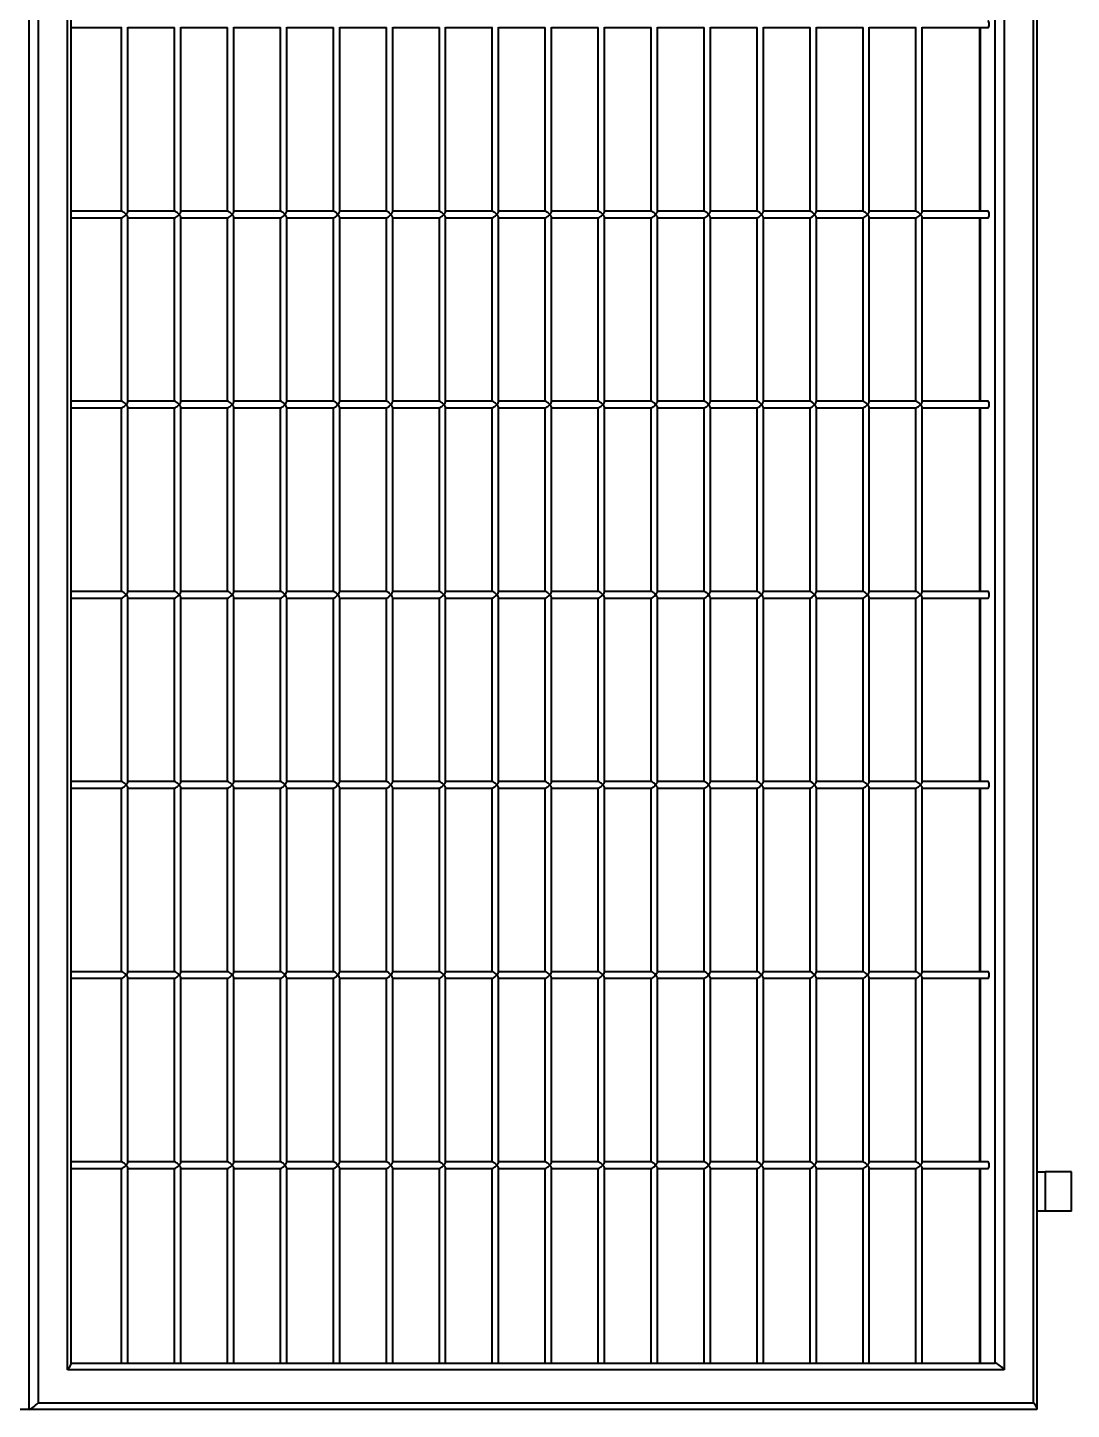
# Model space of a CAD drawing. Header units: millimetres. Extents: x 0 to 297, y 0 to 210.
# Drawn here: x 84 to 91.91, y 156.76 to 167.23 of the extents above; entities that cross this region are included whole.
import ezdxf

# ---------------------------------------------------------------- set-up
doc = ezdxf.new("R2010")
doc.units = ezdxf.units.MM
doc.layers.add('轮廓实线层', color=7, linetype='Continuous', lineweight=40)

msp = doc.modelspace()

# ---------------------------------------------------------------- linework, layer by layer
at = {"layer": '轮廓实线层', "color": 7, "linetype": 'Continuous', "lineweight": 40}
for p, q in [((84.0137, 156.7603), (84.0137, 174.7603)), ((84.0809, 174.7103), (84.0809, 156.8103)), ((91.6206, 156.8103), (91.6206, 174.7103)), ((91.6479, 156.7657), (91.6479, 174.7548)), ((84.3037, 157.0603), (84.3037, 174.4603)), ((91.3978, 174.4603), (91.3978, 157.0603)), ((84.331, 157.1048), (84.331, 174.4157)), ((91.3305, 157.1103), (91.3305, 174.4103)), ((84.331, 167.2253), (84.7145, 167.2253)), ((84.7118, 167.2253), (84.7118, 165.8353)), ((84.7618, 165.8325), (84.7618, 167.228)), ((84.7618, 167.2253), (85.1155, 167.2253)), ((85.1128, 167.2253), (85.1128, 165.8353)), ((85.1628, 165.8325), (85.1628, 167.228)), ((85.1628, 167.2253), (85.5166, 167.2253)), ((85.5139, 167.2253), (85.5139, 165.8353)), ((85.5639, 165.8325), (85.5639, 167.228)), ((85.5639, 167.2253), (85.9176, 167.2253)), ((85.9149, 167.2253), (85.9149, 165.8353)), ((85.9649, 165.8325), (85.9649, 167.228)), ((85.9649, 167.2253), (86.3187, 167.2253)), ((86.316, 167.2253), (86.316, 165.8353)), ((86.366, 165.8325), (86.366, 167.228)), ((86.366, 167.2253), (86.7197, 167.2253)), ((86.717, 167.2253), (86.717, 165.8353)), ((86.767, 165.8325), (86.767, 167.228)), ((86.767, 167.2253), (87.1208, 167.2253)), ((87.1181, 167.2253), (87.1181, 165.8353)), ((87.1681, 165.8325), (87.1681, 167.228)), ((87.1681, 167.2253), (87.5218, 167.2253)), ((87.5191, 167.2253), (87.5191, 165.8353)), ((87.5691, 165.8325), (87.5691, 167.228)), ((87.5691, 167.2253), (87.9229, 167.2253)), ((87.9201, 167.2253), (87.9201, 165.8353)), ((87.9701, 165.8325), (87.9701, 167.228)), ((87.9701, 167.2253), (88.3239, 167.2253)), ((88.3212, 167.2253), (88.3212, 165.8353)), ((88.3712, 165.8325), (88.3712, 167.228)), ((88.3712, 167.2253), (88.725, 167.2253)), ((88.7222, 167.2253), (88.7222, 165.8353)), ((88.7722, 165.8325), (88.7722, 167.228)), ((88.7722, 167.2253), (89.126, 167.2253)), ((89.1233, 167.2253), (89.1233, 165.8353)), ((89.1733, 165.8325), (89.1733, 167.228)), ((89.1733, 167.2253), (89.5271, 167.2253)), ((89.5243, 167.2253), (89.5243, 165.8353)), ((89.5743, 165.8325), (89.5743, 167.228)), ((89.5743, 167.2253), (89.9281, 167.2253)), ((89.9254, 167.2253), (89.9254, 165.8353)), ((89.9754, 165.8325), (89.9754, 167.228)), ((89.9754, 167.2253), (90.3291, 167.2253)), ((90.3264, 167.2253), (90.3264, 165.8353)), ((90.3764, 165.8325), (90.3764, 167.228)), ((90.3764, 167.2253), (90.7302, 167.2253)), ((90.7275, 167.2253), (90.7275, 165.8353)), ((90.7775, 165.8325), (90.7775, 167.228)), ((90.7775, 167.2253), (91.2738, 167.2253)), ((91.2117, 167.2253), (91.2117, 165.8353)), ((84.7145, 165.8353), (84.331, 165.8353)), ((84.331, 165.7853), (84.7145, 165.7853)), ((84.7118, 165.7853), (84.7118, 164.3953)), ((85.1155, 165.8353), (84.7618, 165.8353)), ((84.7618, 164.3925), (84.7618, 165.788)), ((84.7618, 165.7853), (85.1155, 165.7853)), ((85.1128, 165.7853), (85.1128, 164.3953)), ((85.5166, 165.8353), (85.1628, 165.8353)), ((85.1628, 164.3925), (85.1628, 165.788)), ((85.1628, 165.7853), (85.5166, 165.7853)), ((85.5139, 165.7853), (85.5139, 164.3953)), ((85.9176, 165.8353), (85.5639, 165.8353)), ((85.5639, 164.3925), (85.5639, 165.788)), ((85.5639, 165.7853), (85.9176, 165.7853)), ((85.9149, 165.7853), (85.9149, 164.3953)), ((86.3187, 165.8353), (85.9649, 165.8353)), ((85.9649, 164.3925), (85.9649, 165.788)), ((85.9649, 165.7853), (86.3187, 165.7853)), ((86.316, 165.7853), (86.316, 164.3953)), ((86.7197, 165.8353), (86.366, 165.8353)), ((86.366, 164.3925), (86.366, 165.788)), ((86.366, 165.7853), (86.7197, 165.7853)), ((86.717, 165.7853), (86.717, 164.3953)), ((87.1208, 165.8353), (86.767, 165.8353)), ((86.767, 164.3925), (86.767, 165.788)), ((86.767, 165.7853), (87.1208, 165.7853)), ((87.1181, 165.7853), (87.1181, 164.3953)), ((87.5218, 165.8353), (87.1681, 165.8353)), ((87.1681, 164.3925), (87.1681, 165.788)), ((87.1681, 165.7853), (87.5218, 165.7853)), ((87.5191, 165.7853), (87.5191, 164.3953)), ((87.9229, 165.8353), (87.5691, 165.8353)), ((87.5691, 164.3925), (87.5691, 165.788)), ((87.5691, 165.7853), (87.9229, 165.7853)), ((87.9201, 165.7853), (87.9201, 164.3953)), ((88.3239, 165.8353), (87.9701, 165.8353)), ((87.9701, 164.3925), (87.9701, 165.788)), ((87.9701, 165.7853), (88.3239, 165.7853)), ((88.3212, 165.7853), (88.3212, 164.3953)), ((88.725, 165.8353), (88.3712, 165.8353)), ((88.3712, 164.3925), (88.3712, 165.788)), ((88.3712, 165.7853), (88.725, 165.7853)), ((88.7222, 165.7853), (88.7222, 164.3953)), ((89.126, 165.8353), (88.7722, 165.8353)), ((88.7722, 164.3925), (88.7722, 165.788)), ((88.7722, 165.7853), (89.126, 165.7853)), ((89.1233, 165.7853), (89.1233, 164.3953)), ((89.5271, 165.8353), (89.1733, 165.8353)), ((89.1733, 164.3925), (89.1733, 165.788)), ((89.1733, 165.7853), (89.5271, 165.7853)), ((89.5243, 165.7853), (89.5243, 164.3953)), ((89.9281, 165.8353), (89.5743, 165.8353)), ((89.5743, 164.3925), (89.5743, 165.788)), ((89.5743, 165.7853), (89.9281, 165.7853)), ((89.9254, 165.7853), (89.9254, 164.3953)), ((90.3291, 165.8353), (89.9754, 165.8353)), ((89.9754, 164.3925), (89.9754, 165.788)), ((89.9754, 165.7853), (90.3291, 165.7853)), ((90.3264, 165.7853), (90.3264, 164.3953)), ((90.7302, 165.8353), (90.3764, 165.8353)), ((90.3764, 164.3925), (90.3764, 165.788)), ((90.3764, 165.7853), (90.7302, 165.7853)), ((90.7275, 165.7853), (90.7275, 164.3953)), ((91.2738, 165.8353), (90.7775, 165.8353)), ((90.7775, 164.3925), (90.7775, 165.788)), ((90.7775, 165.7853), (91.2738, 165.7853)), ((91.2117, 165.7853), (91.2117, 164.3953)), ((84.7145, 164.3953), (84.331, 164.3953)), ((84.331, 164.3453), (84.7145, 164.3453)), ((84.7118, 164.3453), (84.7118, 162.9553)), ((85.1155, 164.3953), (84.7618, 164.3953)), ((84.7618, 162.9525), (84.7618, 164.348)), ((84.7618, 164.3453), (85.1155, 164.3453)), ((85.1128, 164.3453), (85.1128, 162.9553)), ((85.5166, 164.3953), (85.1628, 164.3953)), ((85.1628, 162.9525), (85.1628, 164.348)), ((85.1628, 164.3453), (85.5166, 164.3453)), ((85.5139, 164.3453), (85.5139, 162.9553)), ((85.9176, 164.3953), (85.5639, 164.3953)), ((85.5639, 162.9525), (85.5639, 164.348)), ((85.5639, 164.3453), (85.9176, 164.3453)), ((85.9149, 164.3453), (85.9149, 162.9553)), ((86.3187, 164.3953), (85.9649, 164.3953)), ((85.9649, 162.9525), (85.9649, 164.348)), ((85.9649, 164.3453), (86.3187, 164.3453)), ((86.316, 164.3453), (86.316, 162.9553)), ((86.7197, 164.3953), (86.366, 164.3953)), ((86.366, 162.9525), (86.366, 164.348)), ((86.366, 164.3453), (86.7197, 164.3453)), ((86.717, 164.3453), (86.717, 162.9553)), ((87.1208, 164.3953), (86.767, 164.3953)), ((86.767, 162.9525), (86.767, 164.348)), ((86.767, 164.3453), (87.1208, 164.3453)), ((87.1181, 164.3453), (87.1181, 162.9553)), ((87.5218, 164.3953), (87.1681, 164.3953)), ((87.1681, 162.9525), (87.1681, 164.348)), ((87.1681, 164.3453), (87.5218, 164.3453)), ((87.5191, 164.3453), (87.5191, 162.9553)), ((87.9229, 164.3953), (87.5691, 164.3953)), ((87.5691, 162.9525), (87.5691, 164.348)), ((87.5691, 164.3453), (87.9229, 164.3453)), ((87.9201, 164.3453), (87.9201, 162.9553)), ((88.3239, 164.3953), (87.9701, 164.3953)), ((87.9701, 162.9525), (87.9701, 164.348)), ((87.9701, 164.3453), (88.3239, 164.3453)), ((88.3212, 164.3453), (88.3212, 162.9553)), ((88.725, 164.3953), (88.3712, 164.3953)), ((88.3712, 162.9525), (88.3712, 164.348)), ((88.3712, 164.3453), (88.725, 164.3453)), ((88.7222, 164.3453), (88.7222, 162.9553)), ((89.126, 164.3953), (88.7722, 164.3953)), ((88.7722, 162.9525), (88.7722, 164.348)), ((88.7722, 164.3453), (89.126, 164.3453)), ((89.1233, 164.3453), (89.1233, 162.9553)), ((89.5271, 164.3953), (89.1733, 164.3953)), ((89.1733, 162.9525), (89.1733, 164.348)), ((89.1733, 164.3453), (89.5271, 164.3453)), ((89.5243, 164.3453), (89.5243, 162.9553)), ((89.9281, 164.3953), (89.5743, 164.3953)), ((89.5743, 162.9525), (89.5743, 164.348)), ((89.5743, 164.3453), (89.9281, 164.3453)), ((89.9254, 164.3453), (89.9254, 162.9553)), ((90.3291, 164.3953), (89.9754, 164.3953)), ((89.9754, 162.9525), (89.9754, 164.348)), ((89.9754, 164.3453), (90.3291, 164.3453)), ((90.3264, 164.3453), (90.3264, 162.9553)), ((90.7302, 164.3953), (90.3764, 164.3953)), ((90.3764, 162.9525), (90.3764, 164.348)), ((90.3764, 164.3453), (90.7302, 164.3453)), ((90.7275, 164.3453), (90.7275, 162.9553)), ((91.2738, 164.3953), (90.7775, 164.3953)), ((90.7775, 162.9525), (90.7775, 164.348)), ((90.7775, 164.3453), (91.2738, 164.3453)), ((91.2117, 164.3453), (91.2117, 162.9553)), ((84.7145, 162.9553), (84.331, 162.9553)), ((85.1155, 162.9553), (84.7618, 162.9553)), ((85.5166, 162.9553), (85.1628, 162.9553)), ((85.9176, 162.9553), (85.5639, 162.9553)), ((86.3187, 162.9553), (85.9649, 162.9553)), ((86.7197, 162.9553), (86.366, 162.9553)), ((87.1208, 162.9553), (86.767, 162.9553)), ((87.5218, 162.9553), (87.1681, 162.9553)), ((87.9229, 162.9553), (87.5691, 162.9553)), ((88.3239, 162.9553), (87.9701, 162.9553)), ((88.725, 162.9553), (88.3712, 162.9553)), ((89.126, 162.9553), (88.7722, 162.9553)), ((89.5271, 162.9553), (89.1733, 162.9553)), ((89.9281, 162.9553), (89.5743, 162.9553)), ((90.3291, 162.9553), (89.9754, 162.9553)), ((90.7302, 162.9553), (90.3764, 162.9553)), ((91.2738, 162.9553), (90.7775, 162.9553)), ((84.331, 162.9053), (84.7145, 162.9053)), ((84.7118, 162.9053), (84.7118, 161.5153)), ((84.7618, 161.5125), (84.7618, 162.908)), ((84.7618, 162.9053), (85.1155, 162.9053)), ((85.1128, 162.9053), (85.1128, 161.5153)), ((85.1628, 161.5125), (85.1628, 162.908)), ((85.1628, 162.9053), (85.5166, 162.9053)), ((85.5139, 162.9053), (85.5139, 161.5153)), ((85.5639, 161.5125), (85.5639, 162.908)), ((85.5639, 162.9053), (85.9176, 162.9053)), ((85.9149, 162.9053), (85.9149, 161.5153)), ((85.9649, 161.5125), (85.9649, 162.908)), ((85.9649, 162.9053), (86.3187, 162.9053)), ((86.316, 162.9053), (86.316, 161.5153)), ((86.366, 161.5125), (86.366, 162.908)), ((86.366, 162.9053), (86.7197, 162.9053)), ((86.717, 162.9053), (86.717, 161.5153)), ((86.767, 161.5125), (86.767, 162.908)), ((86.767, 162.9053), (87.1208, 162.9053)), ((87.1181, 162.9053), (87.1181, 161.5153)), ((87.1681, 161.5125), (87.1681, 162.908)), ((87.1681, 162.9053), (87.5218, 162.9053)), ((87.5191, 162.9053), (87.5191, 161.5153)), ((87.5691, 161.5125), (87.5691, 162.908)), ((87.5691, 162.9053), (87.9229, 162.9053)), ((87.9201, 162.9053), (87.9201, 161.5153)), ((87.9701, 161.5125), (87.9701, 162.908)), ((87.9701, 162.9053), (88.3239, 162.9053)), ((88.3212, 162.9053), (88.3212, 161.5153)), ((88.3712, 161.5125), (88.3712, 162.908)), ((88.3712, 162.9053), (88.725, 162.9053)), ((88.7222, 162.9053), (88.7222, 161.5153)), ((88.7722, 161.5125), (88.7722, 162.908)), ((88.7722, 162.9053), (89.126, 162.9053)), ((89.1233, 162.9053), (89.1233, 161.5153)), ((89.1733, 161.5125), (89.1733, 162.908)), ((89.1733, 162.9053), (89.5271, 162.9053)), ((89.5243, 162.9053), (89.5243, 161.5153)), ((89.5743, 161.5125), (89.5743, 162.908)), ((89.5743, 162.9053), (89.9281, 162.9053)), ((89.9254, 162.9053), (89.9254, 161.5153)), ((89.9754, 161.5125), (89.9754, 162.908)), ((89.9754, 162.9053), (90.3291, 162.9053)), ((90.3264, 162.9053), (90.3264, 161.5153)), ((90.3764, 161.5125), (90.3764, 162.908)), ((90.3764, 162.9053), (90.7302, 162.9053)), ((90.7275, 162.9053), (90.7275, 161.5153)), ((90.7775, 161.5125), (90.7775, 162.908)), ((90.7775, 162.9053), (91.2738, 162.9053)), ((91.2117, 162.9053), (91.2117, 161.5153)), ((84.7145, 161.5153), (84.331, 161.5153)), ((85.1155, 161.5153), (84.7618, 161.5153)), ((85.5166, 161.5153), (85.1628, 161.5153)), ((85.9176, 161.5153), (85.5639, 161.5153)), ((86.3187, 161.5153), (85.9649, 161.5153)), ((86.7197, 161.5153), (86.366, 161.5153)), ((87.1208, 161.5153), (86.767, 161.5153)), ((87.5218, 161.5153), (87.1681, 161.5153)), ((87.9229, 161.5153), (87.5691, 161.5153)), ((88.3239, 161.5153), (87.9701, 161.5153)), ((88.725, 161.5153), (88.3712, 161.5153)), ((89.126, 161.5153), (88.7722, 161.5153)), ((89.5271, 161.5153), (89.1733, 161.5153)), ((89.9281, 161.5153), (89.5743, 161.5153)), ((90.3291, 161.5153), (89.9754, 161.5153)), ((90.7302, 161.5153), (90.3764, 161.5153)), ((91.2738, 161.5153), (90.7775, 161.5153)), ((84.331, 161.4653), (84.7145, 161.4653)), ((84.7118, 161.4653), (84.7118, 160.0753)), ((84.7618, 160.0725), (84.7618, 161.468)), ((84.7618, 161.4653), (85.1155, 161.4653)), ((85.1128, 161.4653), (85.1128, 160.0753)), ((85.1628, 160.0725), (85.1628, 161.468)), ((85.1628, 161.4653), (85.5166, 161.4653)), ((85.5139, 161.4653), (85.5139, 160.0753)), ((85.5639, 160.0725), (85.5639, 161.468)), ((85.5639, 161.4653), (85.9176, 161.4653)), ((85.9149, 161.4653), (85.9149, 160.0753)), ((85.9649, 160.0725), (85.9649, 161.468)), ((85.9649, 161.4653), (86.3187, 161.4653)), ((86.316, 161.4653), (86.316, 160.0753)), ((86.366, 160.0725), (86.366, 161.468)), ((86.366, 161.4653), (86.7197, 161.4653)), ((86.717, 161.4653), (86.717, 160.0753)), ((86.767, 160.0725), (86.767, 161.468)), ((86.767, 161.4653), (87.1208, 161.4653)), ((87.1181, 161.4653), (87.1181, 160.0753)), ((87.1681, 160.0725), (87.1681, 161.468)), ((87.1681, 161.4653), (87.5218, 161.4653)), ((87.5191, 161.4653), (87.5191, 160.0753)), ((87.5691, 160.0725), (87.5691, 161.468)), ((87.5691, 161.4653), (87.9229, 161.4653)), ((87.9201, 161.4653), (87.9201, 160.0753)), ((87.9701, 160.0725), (87.9701, 161.468)), ((87.9701, 161.4653), (88.3239, 161.4653)), ((88.3212, 161.4653), (88.3212, 160.0753)), ((88.3712, 160.0725), (88.3712, 161.468)), ((88.3712, 161.4653), (88.725, 161.4653)), ((88.7222, 161.4653), (88.7222, 160.0753)), ((88.7722, 160.0725), (88.7722, 161.468)), ((88.7722, 161.4653), (89.126, 161.4653)), ((89.1233, 161.4653), (89.1233, 160.0753)), ((89.1733, 160.0725), (89.1733, 161.468)), ((89.1733, 161.4653), (89.5271, 161.4653)), ((89.5243, 161.4653), (89.5243, 160.0753)), ((89.5743, 160.0725), (89.5743, 161.468)), ((89.5743, 161.4653), (89.9281, 161.4653)), ((89.9254, 161.4653), (89.9254, 160.0753)), ((89.9754, 160.0725), (89.9754, 161.468)), ((89.9754, 161.4653), (90.3291, 161.4653)), ((90.3264, 161.4653), (90.3264, 160.0753)), ((90.3764, 160.0725), (90.3764, 161.468)), ((90.3764, 161.4653), (90.7302, 161.4653)), ((90.7275, 161.4653), (90.7275, 160.0753)), ((90.7775, 160.0725), (90.7775, 161.468)), ((90.7775, 161.4653), (91.2738, 161.4653)), ((91.2117, 161.4653), (91.2117, 160.0753)), ((84.7145, 160.0753), (84.331, 160.0753)), ((84.331, 160.0253), (84.7145, 160.0253)), ((84.7118, 160.0253), (84.7118, 158.6353)), ((85.1155, 160.0753), (84.7618, 160.0753)), ((84.7618, 158.6325), (84.7618, 160.028)), ((84.7618, 160.0253), (85.1155, 160.0253)), ((85.1128, 160.0253), (85.1128, 158.6353)), ((85.5166, 160.0753), (85.1628, 160.0753)), ((85.1628, 158.6325), (85.1628, 160.028)), ((85.1628, 160.0253), (85.5166, 160.0253)), ((85.5139, 160.0253), (85.5139, 158.6353)), ((85.9176, 160.0753), (85.5639, 160.0753)), ((85.5639, 158.6325), (85.5639, 160.028)), ((85.5639, 160.0253), (85.9176, 160.0253)), ((85.9149, 160.0253), (85.9149, 158.6353)), ((86.3187, 160.0753), (85.9649, 160.0753)), ((85.9649, 158.6325), (85.9649, 160.028)), ((85.9649, 160.0253), (86.3187, 160.0253)), ((86.316, 160.0253), (86.316, 158.6353)), ((86.7197, 160.0753), (86.366, 160.0753)), ((86.366, 158.6325), (86.366, 160.028)), ((86.366, 160.0253), (86.7197, 160.0253)), ((86.717, 160.0253), (86.717, 158.6353)), ((87.1208, 160.0753), (86.767, 160.0753)), ((86.767, 158.6325), (86.767, 160.028)), ((86.767, 160.0253), (87.1208, 160.0253)), ((87.1181, 160.0253), (87.1181, 158.6353)), ((87.5218, 160.0753), (87.1681, 160.0753)), ((87.1681, 158.6325), (87.1681, 160.028)), ((87.1681, 160.0253), (87.5218, 160.0253)), ((87.5191, 160.0253), (87.5191, 158.6353)), ((87.9229, 160.0753), (87.5691, 160.0753)), ((87.5691, 158.6325), (87.5691, 160.028)), ((87.5691, 160.0253), (87.9229, 160.0253)), ((87.9201, 160.0253), (87.9201, 158.6353)), ((88.3239, 160.0753), (87.9701, 160.0753)), ((87.9701, 158.6325), (87.9701, 160.028)), ((87.9701, 160.0253), (88.3239, 160.0253)), ((88.3212, 160.0253), (88.3212, 158.6353)), ((88.725, 160.0753), (88.3712, 160.0753)), ((88.3712, 158.6325), (88.3712, 160.028)), ((88.3712, 160.0253), (88.725, 160.0253)), ((88.7222, 160.0253), (88.7222, 158.6353)), ((89.126, 160.0753), (88.7722, 160.0753)), ((88.7722, 158.6325), (88.7722, 160.028)), ((88.7722, 160.0253), (89.126, 160.0253)), ((89.1233, 160.0253), (89.1233, 158.6353)), ((89.5271, 160.0753), (89.1733, 160.0753)), ((89.1733, 158.6325), (89.1733, 160.028)), ((89.1733, 160.0253), (89.5271, 160.0253)), ((89.5243, 160.0253), (89.5243, 158.6353)), ((89.9281, 160.0753), (89.5743, 160.0753)), ((89.5743, 158.6325), (89.5743, 160.028)), ((89.5743, 160.0253), (89.9281, 160.0253)), ((89.9254, 160.0253), (89.9254, 158.6353)), ((90.3291, 160.0753), (89.9754, 160.0753)), ((89.9754, 158.6325), (89.9754, 160.028)), ((89.9754, 160.0253), (90.3291, 160.0253)), ((90.3264, 160.0253), (90.3264, 158.6353)), ((90.7302, 160.0753), (90.3764, 160.0753)), ((90.3764, 158.6325), (90.3764, 160.028)), ((90.3764, 160.0253), (90.7302, 160.0253)), ((90.7275, 160.0253), (90.7275, 158.6353)), ((91.2738, 160.0753), (90.7775, 160.0753)), ((90.7775, 158.6325), (90.7775, 160.028)), ((90.7775, 160.0253), (91.2738, 160.0253)), ((91.2117, 160.0253), (91.2117, 158.6353)), ((84.7145, 158.6353), (84.331, 158.6353)), ((84.331, 158.5853), (84.7145, 158.5853)), ((84.7118, 158.5853), (84.7118, 157.1103)), ((85.1155, 158.6353), (84.7618, 158.6353)), ((84.7618, 157.1103), (84.7618, 158.588)), ((84.7618, 158.5853), (85.1155, 158.5853)), ((85.1128, 158.5853), (85.1128, 157.1103)), ((85.5166, 158.6353), (85.1628, 158.6353)), ((85.1628, 157.1103), (85.1628, 158.588)), ((85.1628, 158.5853), (85.5166, 158.5853)), ((85.5139, 158.5853), (85.5139, 157.1103)), ((85.9176, 158.6353), (85.5639, 158.6353)), ((85.5639, 157.1103), (85.5639, 158.588)), ((85.5639, 158.5853), (85.9176, 158.5853)), ((85.9149, 158.5853), (85.9149, 157.1103)), ((86.3187, 158.6353), (85.9649, 158.6353)), ((85.9649, 157.1103), (85.9649, 158.588)), ((85.9649, 158.5853), (86.3187, 158.5853)), ((86.316, 158.5853), (86.316, 157.1103)), ((86.7197, 158.6353), (86.366, 158.6353)), ((86.366, 157.1103), (86.366, 158.588)), ((86.366, 158.5853), (86.7197, 158.5853)), ((86.717, 158.5853), (86.717, 157.1103)), ((87.1208, 158.6353), (86.767, 158.6353)), ((86.767, 157.1103), (86.767, 158.588)), ((86.767, 158.5853), (87.1208, 158.5853)), ((87.1181, 158.5853), (87.1181, 157.1103)), ((87.5218, 158.6353), (87.1681, 158.6353)), ((87.1681, 157.1103), (87.1681, 158.588)), ((87.1681, 158.5853), (87.5218, 158.5853)), ((87.5191, 158.5853), (87.5191, 157.1103)), ((87.9229, 158.6353), (87.5691, 158.6353)), ((87.5691, 157.1103), (87.5691, 158.588)), ((87.5691, 158.5853), (87.9229, 158.5853)), ((87.9201, 158.5853), (87.9201, 157.1103)), ((88.3239, 158.6353), (87.9701, 158.6353)), ((87.9701, 157.1103), (87.9701, 158.588)), ((87.9701, 158.5853), (88.3239, 158.5853)), ((88.3212, 158.5853), (88.3212, 157.1103)), ((88.725, 158.6353), (88.3712, 158.6353)), ((88.3712, 157.1103), (88.3712, 158.588)), ((88.3712, 158.5853), (88.725, 158.5853)), ((88.7222, 158.5853), (88.7222, 157.1103)), ((89.126, 158.6353), (88.7722, 158.6353)), ((88.7722, 157.1103), (88.7722, 158.588)), ((88.7722, 158.5853), (89.126, 158.5853)), ((89.1233, 158.5853), (89.1233, 157.1103)), ((89.5271, 158.6353), (89.1733, 158.6353)), ((89.1733, 157.1103), (89.1733, 158.588)), ((89.1733, 158.5853), (89.5271, 158.5853)), ((89.5243, 158.5853), (89.5243, 157.1103)), ((89.9281, 158.6353), (89.5743, 158.6353)), ((89.5743, 157.1103), (89.5743, 158.588)), ((89.5743, 158.5853), (89.9281, 158.5853)), ((89.9254, 158.5853), (89.9254, 157.1103)), ((90.3291, 158.6353), (89.9754, 158.6353)), ((89.9754, 157.1103), (89.9754, 158.588)), ((89.9754, 158.5853), (90.3291, 158.5853)), ((90.3264, 158.5853), (90.3264, 157.1103)), ((90.7302, 158.6353), (90.3764, 158.6353)), ((90.3764, 157.1103), (90.3764, 158.588)), ((90.3764, 158.5853), (90.7302, 158.5853)), ((90.7275, 158.5853), (90.7275, 157.1103)), ((91.2738, 158.6353), (90.7775, 158.6353)), ((90.7775, 157.1103), (90.7775, 158.588)), ((90.7775, 158.5853), (91.2738, 158.5853)), ((91.2117, 158.5853), (91.2117, 157.1103)), ((91.6479, 158.5603), (91.7089, 158.5603)), ((91.7089, 158.5603), (91.7089, 158.2603)), ((91.9068, 158.5603), (91.7089, 158.5603)), ((91.9068, 158.2603), (91.9068, 158.5603)), ((91.7089, 158.2603), (91.6479, 158.2603)), ((91.9068, 158.2603), (91.7089, 158.2603)), ((84.331, 157.1103), (91.3305, 157.1103)), ((91.3978, 157.0603), (84.3037, 157.0603)), ((84.0809, 156.8103), (91.6206, 156.8103)), ((84.0137, 156.7603), (83.9003, 156.7603)), ((91.6425, 156.7603), (84.0137, 156.7603))]:
    msp.add_line(p, q, dxfattribs=at)
at = {"layer": '轮廓实线层', "color": 8, "linetype": 'Continuous', "lineweight": 40}
for p, q in [((91.2171, 167.2253), (91.2171, 165.8353)), ((91.2171, 165.7853), (91.2171, 164.3953)), ((91.2171, 164.3453), (91.2171, 162.9553)), ((91.2171, 162.9053), (91.2171, 161.5153)), ((91.2171, 161.4653), (91.2171, 160.0753)), ((91.2171, 160.0253), (91.2171, 158.6353)), ((91.2171, 158.5853), (91.2171, 157.1103))]:
    msp.add_line(p, q, dxfattribs=at)
at = {"layer": '轮廓实线层', "color": 7, "linetype": 'Continuous', "lineweight": 40, "flags": 128}
for points in [[(91.2738, 167.2253), (91.2782, 167.2272), (91.2818, 167.2326), (91.2843, 167.2407), (91.2852, 167.2503), (91.2843, 167.2598), (91.2818, 167.2679), (91.2782, 167.2734), (91.2738, 167.2753)], [(91.2738, 165.7853), (91.2782, 165.7872), (91.2818, 165.7926), (91.2843, 165.8007), (91.2852, 165.8103), (91.2843, 165.8198), (91.2818, 165.8279), (91.2782, 165.8334), (91.2738, 165.8353)], [(91.2738, 164.3453), (91.2782, 164.3472), (91.2818, 164.3526), (91.2843, 164.3607), (91.2852, 164.3703), (91.2843, 164.3798), (91.2818, 164.3879), (91.2782, 164.3934), (91.2738, 164.3953), (91.2738, 164.3953)], [(91.2738, 162.9053), (91.2782, 162.9072), (91.2818, 162.9126), (91.2843, 162.9207), (91.2852, 162.9303), (91.2843, 162.9398), (91.2818, 162.9479), (91.2782, 162.9534), (91.2738, 162.9553), (91.2738, 162.9553)], [(91.2738, 161.4653), (91.2782, 161.4672), (91.2818, 161.4726), (91.2843, 161.4807), (91.2852, 161.4903), (91.2843, 161.4998), (91.2818, 161.5079), (91.2782, 161.5134), (91.2738, 161.5153), (91.2738, 161.5153)], [(91.2738, 160.0253), (91.2782, 160.0272), (91.2818, 160.0326), (91.2843, 160.0407), (91.2852, 160.0503), (91.2843, 160.0598), (91.2818, 160.0679), (91.2782, 160.0734), (91.2738, 160.0753), (91.2738, 160.0753)], [(91.2738, 158.5853), (91.2782, 158.5872), (91.2818, 158.5926), (91.2843, 158.6007), (91.2852, 158.6103), (91.2843, 158.6198), (91.2818, 158.6279), (91.2782, 158.6334), (91.2738, 158.6353), (91.2738, 158.6353)]]:
    msp.add_lwpolyline(points, dxfattribs=at)
at = {"layer": '轮廓实线层', "color": 7, "linetype": 'Continuous', "lineweight": 40}
for centre, major_axis, start_param, end_param in [((84.7368, 165.8103), (0.0243, -0.0243), 1.3354046, 2.906201), ((84.7368, 165.8103), (0.0243, 0.0243), 3.3769843, 4.9477807), ((84.7368, 165.8103), (0.0243, 0.0243), 4.9477807, 6.0477936), ((84.7368, 165.8103), (0.0243, -0.0243), 0.2353917, 1.3354046), ((85.1378, 165.8103), (0.0243, -0.0243), 1.3354046, 2.906201), ((85.1378, 165.8103), (0.0243, 0.0243), 3.3769843, 4.9477807), ((85.1378, 165.8103), (0.0243, 0.0243), 4.9477807, 6.0477936), ((85.1378, 165.8103), (0.0243, -0.0243), 0.2353917, 1.3354046), ((85.5389, 165.8103), (0.0243, -0.0243), 1.3354046, 2.906201), ((85.5389, 165.8103), (0.0243, 0.0243), 3.3769843, 4.9477807), ((85.5389, 165.8103), (0.0243, 0.0243), 4.9477807, 6.0477936), ((85.5389, 165.8103), (0.0243, -0.0243), 0.2353917, 1.3354046), ((85.9399, 165.8103), (0.0243, -0.0243), 1.3354046, 2.906201), ((85.9399, 165.8103), (0.0243, 0.0243), 3.3769843, 4.9477807), ((85.9399, 165.8103), (0.0243, 0.0243), 4.9477807, 6.0477936), ((85.9399, 165.8103), (0.0243, -0.0243), 0.2353917, 1.3354046), ((86.341, 165.8103), (0.0243, -0.0243), 1.3354046, 2.906201), ((86.341, 165.8103), (0.0243, 0.0243), 3.3769843, 4.9477807), ((86.341, 165.8103), (0.0243, 0.0243), 4.9477807, 6.0477936), ((86.341, 165.8103), (0.0243, -0.0243), 0.2353917, 1.3354046), ((86.742, 165.8103), (0.0243, -0.0243), 1.3354046, 2.906201), ((86.742, 165.8103), (0.0243, 0.0243), 3.3769843, 4.9477807), ((86.742, 165.8103), (0.0243, 0.0243), 4.9477807, 6.0477936), ((86.742, 165.8103), (0.0243, -0.0243), 0.2353917, 1.3354046), ((87.1431, 165.8103), (0.0243, -0.0243), 1.3354046, 2.906201), ((87.1431, 165.8103), (0.0243, 0.0243), 3.3769843, 4.9477807), ((87.1431, 165.8103), (0.0243, 0.0243), 4.9477807, 6.0477936), ((87.1431, 165.8103), (0.0243, -0.0243), 0.2353917, 1.3354046), ((87.5441, 165.8103), (0.0243, -0.0243), 1.3354046, 2.906201), ((87.5441, 165.8103), (0.0243, 0.0243), 3.3769843, 4.9477807), ((87.5441, 165.8103), (0.0243, 0.0243), 4.9477807, 6.0477936), ((87.5441, 165.8103), (0.0243, -0.0243), 0.2353917, 1.3354046), ((87.9451, 165.8103), (0.0243, -0.0243), 1.3354046, 2.906201), ((87.9451, 165.8103), (0.0243, 0.0243), 3.3769843, 4.9477807), ((87.9451, 165.8103), (0.0243, 0.0243), 4.9477807, 6.0477936), ((87.9451, 165.8103), (0.0243, -0.0243), 0.2353917, 1.3354046), ((88.3462, 165.8103), (0.0243, -0.0243), 1.3354046, 2.906201), ((88.3462, 165.8103), (0.0243, 0.0243), 3.3769843, 4.9477807), ((88.3462, 165.8103), (0.0243, 0.0243), 4.9477807, 6.0477936), ((88.3462, 165.8103), (0.0243, -0.0243), 0.2353917, 1.3354046), ((88.7472, 165.8103), (0.0243, -0.0243), 1.3354046, 2.906201), ((88.7472, 165.8103), (0.0243, 0.0243), 3.3769843, 4.9477807), ((88.7472, 165.8103), (0.0243, 0.0243), 4.9477807, 6.0477936), ((88.7472, 165.8103), (0.0243, -0.0243), 0.2353917, 1.3354046), ((89.1483, 165.8103), (0.0243, -0.0243), 1.3354046, 2.906201), ((89.1483, 165.8103), (0.0243, 0.0243), 3.3769843, 4.9477807), ((89.1483, 165.8103), (0.0243, 0.0243), 4.9477807, 6.0477936), ((89.1483, 165.8103), (0.0243, -0.0243), 0.2353917, 1.3354046), ((89.5493, 165.8103), (0.0243, -0.0243), 1.3354046, 2.906201), ((89.5493, 165.8103), (0.0243, 0.0243), 3.3769843, 4.9477807), ((89.5493, 165.8103), (0.0243, 0.0243), 4.9477807, 6.0477936), ((89.5493, 165.8103), (0.0243, -0.0243), 0.2353917, 1.3354046), ((89.9504, 165.8103), (0.0243, -0.0243), 1.3354046, 2.906201), ((89.9504, 165.8103), (0.0243, 0.0243), 3.3769843, 4.9477807), ((89.9504, 165.8103), (0.0243, 0.0243), 4.9477807, 6.0477936), ((89.9504, 165.8103), (0.0243, -0.0243), 0.2353917, 1.3354046), ((90.3514, 165.8103), (0.0243, -0.0243), 1.3354046, 2.906201), ((90.3514, 165.8103), (0.0243, 0.0243), 3.3769843, 4.9477807), ((90.3514, 165.8103), (0.0243, 0.0243), 4.9477807, 6.0477936), ((90.3514, 165.8103), (0.0243, -0.0243), 0.2353917, 1.3354046), ((90.7525, 165.8103), (0.0243, -0.0243), 1.3354046, 2.906201), ((90.7525, 165.8103), (0.0243, 0.0243), 3.3769843, 4.9477807), ((90.7525, 165.8103), (0.0243, 0.0243), 4.9477807, 6.0477936), ((90.7525, 165.8103), (0.0243, -0.0243), 0.2353917, 1.3354046), ((84.7368, 164.3703), (0.0243, -0.0243), 1.3354046, 2.906201), ((84.7368, 164.3703), (0.0243, 0.0243), 3.3769843, 4.9477807), ((84.7368, 164.3703), (0.0243, 0.0243), 4.9477807, 6.0477936), ((84.7368, 164.3703), (0.0243, -0.0243), 0.2353917, 1.3354046), ((85.1378, 164.3703), (0.0243, -0.0243), 1.3354046, 2.906201), ((85.1378, 164.3703), (0.0243, 0.0243), 3.3769843, 4.9477807), ((85.1378, 164.3703), (0.0243, 0.0243), 4.9477807, 6.0477936), ((85.1378, 164.3703), (0.0243, -0.0243), 0.2353917, 1.3354046), ((85.5389, 164.3703), (0.0243, -0.0243), 1.3354046, 2.906201), ((85.5389, 164.3703), (0.0243, 0.0243), 3.3769843, 4.9477807), ((85.5389, 164.3703), (0.0243, 0.0243), 4.9477807, 6.0477936), ((85.5389, 164.3703), (0.0243, -0.0243), 0.2353917, 1.3354046), ((85.9399, 164.3703), (0.0243, -0.0243), 1.3354046, 2.906201), ((85.9399, 164.3703), (0.0243, 0.0243), 3.3769843, 4.9477807), ((85.9399, 164.3703), (0.0243, 0.0243), 4.9477807, 6.0477936), ((85.9399, 164.3703), (0.0243, -0.0243), 0.2353917, 1.3354046), ((86.341, 164.3703), (0.0243, -0.0243), 1.3354046, 2.906201), ((86.341, 164.3703), (0.0243, 0.0243), 3.3769843, 4.9477807), ((86.341, 164.3703), (0.0243, 0.0243), 4.9477807, 6.0477936), ((86.341, 164.3703), (0.0243, -0.0243), 0.2353917, 1.3354046), ((86.742, 164.3703), (0.0243, -0.0243), 1.3354046, 2.906201), ((86.742, 164.3703), (0.0243, 0.0243), 3.3769843, 4.9477807), ((86.742, 164.3703), (0.0243, 0.0243), 4.9477807, 6.0477936), ((86.742, 164.3703), (0.0243, -0.0243), 0.2353917, 1.3354046), ((87.1431, 164.3703), (0.0243, -0.0243), 1.3354046, 2.906201), ((87.1431, 164.3703), (0.0243, 0.0243), 3.3769843, 4.9477807), ((87.1431, 164.3703), (0.0243, 0.0243), 4.9477807, 6.0477936), ((87.1431, 164.3703), (0.0243, -0.0243), 0.2353917, 1.3354046), ((87.5441, 164.3703), (0.0243, -0.0243), 1.3354046, 2.906201), ((87.5441, 164.3703), (0.0243, 0.0243), 3.3769843, 4.9477807), ((87.5441, 164.3703), (0.0243, 0.0243), 4.9477807, 6.0477936), ((87.5441, 164.3703), (0.0243, -0.0243), 0.2353917, 1.3354046), ((87.9451, 164.3703), (0.0243, -0.0243), 1.3354046, 2.906201), ((87.9451, 164.3703), (0.0243, 0.0243), 3.3769843, 4.9477807), ((87.9451, 164.3703), (0.0243, 0.0243), 4.9477807, 6.0477936), ((87.9451, 164.3703), (0.0243, -0.0243), 0.2353917, 1.3354046), ((88.3462, 164.3703), (0.0243, -0.0243), 1.3354046, 2.906201), ((88.3462, 164.3703), (0.0243, 0.0243), 3.3769843, 4.9477807), ((88.3462, 164.3703), (0.0243, 0.0243), 4.9477807, 6.0477936), ((88.3462, 164.3703), (0.0243, -0.0243), 0.2353917, 1.3354046), ((88.7472, 164.3703), (0.0243, -0.0243), 1.3354046, 2.906201), ((88.7472, 164.3703), (0.0243, 0.0243), 3.3769843, 4.9477807), ((88.7472, 164.3703), (0.0243, 0.0243), 4.9477807, 6.0477936), ((88.7472, 164.3703), (0.0243, -0.0243), 0.2353917, 1.3354046), ((89.1483, 164.3703), (0.0243, -0.0243), 1.3354046, 2.906201), ((89.1483, 164.3703), (0.0243, 0.0243), 3.3769843, 4.9477807), ((89.1483, 164.3703), (0.0243, 0.0243), 4.9477807, 6.0477936), ((89.1483, 164.3703), (0.0243, -0.0243), 0.2353917, 1.3354046), ((89.5493, 164.3703), (0.0243, -0.0243), 1.3354046, 2.906201), ((89.5493, 164.3703), (0.0243, 0.0243), 3.3769843, 4.9477807), ((89.5493, 164.3703), (0.0243, 0.0243), 4.9477807, 6.0477936), ((89.5493, 164.3703), (0.0243, -0.0243), 0.2353917, 1.3354046), ((89.9504, 164.3703), (0.0243, -0.0243), 1.3354046, 2.906201), ((89.9504, 164.3703), (0.0243, 0.0243), 3.3769843, 4.9477807), ((89.9504, 164.3703), (0.0243, 0.0243), 4.9477807, 6.0477936), ((89.9504, 164.3703), (0.0243, -0.0243), 0.2353917, 1.3354046), ((90.3514, 164.3703), (0.0243, -0.0243), 1.3354046, 2.906201), ((90.3514, 164.3703), (0.0243, 0.0243), 3.3769843, 4.9477807), ((90.3514, 164.3703), (0.0243, 0.0243), 4.9477807, 6.0477936), ((90.3514, 164.3703), (0.0243, -0.0243), 0.2353917, 1.3354046), ((90.7525, 164.3703), (0.0243, -0.0243), 1.3354046, 2.906201), ((90.7525, 164.3703), (0.0243, 0.0243), 3.3769843, 4.9477807), ((90.7525, 164.3703), (0.0243, 0.0243), 4.9477807, 6.0477936), ((90.7525, 164.3703), (0.0243, -0.0243), 0.2353917, 1.3354046), ((84.7368, 162.9303), (0.0243, -0.0243), 1.3354046, 2.906201), ((84.7368, 162.9303), (0.0243, 0.0243), 4.9477807, 6.0477936), ((85.1378, 162.9303), (0.0243, -0.0243), 1.3354046, 2.906201), ((85.1378, 162.9303), (0.0243, 0.0243), 4.9477807, 6.0477936), ((85.5389, 162.9303), (0.0243, -0.0243), 1.3354046, 2.906201), ((85.5389, 162.9303), (0.0243, 0.0243), 4.9477807, 6.0477936), ((85.9399, 162.9303), (0.0243, -0.0243), 1.3354046, 2.906201), ((85.9399, 162.9303), (0.0243, 0.0243), 4.9477807, 6.0477936), ((86.341, 162.9303), (0.0243, -0.0243), 1.3354046, 2.906201), ((86.341, 162.9303), (0.0243, 0.0243), 4.9477807, 6.0477936), ((86.742, 162.9303), (0.0243, -0.0243), 1.3354046, 2.906201), ((86.742, 162.9303), (0.0243, 0.0243), 4.9477807, 6.0477936), ((87.1431, 162.9303), (0.0243, -0.0243), 1.3354046, 2.906201), ((87.1431, 162.9303), (0.0243, 0.0243), 4.9477807, 6.0477936), ((87.5441, 162.9303), (0.0243, -0.0243), 1.3354046, 2.906201), ((87.5441, 162.9303), (0.0243, 0.0243), 4.9477807, 6.0477936), ((87.9451, 162.9303), (0.0243, -0.0243), 1.3354046, 2.906201), ((87.9451, 162.9303), (0.0243, 0.0243), 4.9477807, 6.0477936), ((88.3462, 162.9303), (0.0243, -0.0243), 1.3354046, 2.906201), ((88.3462, 162.9303), (0.0243, 0.0243), 4.9477807, 6.0477936), ((88.7472, 162.9303), (0.0243, -0.0243), 1.3354046, 2.906201), ((88.7472, 162.9303), (0.0243, 0.0243), 4.9477807, 6.0477936), ((89.1483, 162.9303), (0.0243, -0.0243), 1.3354046, 2.906201), ((89.1483, 162.9303), (0.0243, 0.0243), 4.9477807, 6.0477936), ((89.5493, 162.9303), (0.0243, -0.0243), 1.3354046, 2.906201), ((89.5493, 162.9303), (0.0243, 0.0243), 4.9477807, 6.0477936), ((89.9504, 162.9303), (0.0243, -0.0243), 1.3354046, 2.906201), ((89.9504, 162.9303), (0.0243, 0.0243), 4.9477807, 6.0477936), ((90.3514, 162.9303), (0.0243, -0.0243), 1.3354046, 2.906201), ((90.3514, 162.9303), (0.0243, 0.0243), 4.9477807, 6.0477936), ((90.7525, 162.9303), (0.0243, -0.0243), 1.3354046, 2.906201), ((90.7525, 162.9303), (0.0243, 0.0243), 4.9477807, 6.0477936), ((84.7368, 162.9303), (0.0243, 0.0243), 3.3769843, 4.9477807), ((84.7368, 162.9303), (0.0243, -0.0243), 0.2353917, 1.3354046), ((85.1378, 162.9303), (0.0243, 0.0243), 3.3769843, 4.9477807), ((85.1378, 162.9303), (0.0243, -0.0243), 0.2353917, 1.3354046), ((85.5389, 162.9303), (0.0243, 0.0243), 3.3769843, 4.9477807), ((85.5389, 162.9303), (0.0243, -0.0243), 0.2353917, 1.3354046), ((85.9399, 162.9303), (0.0243, 0.0243), 3.3769843, 4.9477807), ((85.9399, 162.9303), (0.0243, -0.0243), 0.2353917, 1.3354046), ((86.341, 162.9303), (0.0243, 0.0243), 3.3769843, 4.9477807), ((86.341, 162.9303), (0.0243, -0.0243), 0.2353917, 1.3354046), ((86.742, 162.9303), (0.0243, 0.0243), 3.3769843, 4.9477807), ((86.742, 162.9303), (0.0243, -0.0243), 0.2353917, 1.3354046), ((87.1431, 162.9303), (0.0243, 0.0243), 3.3769843, 4.9477807), ((87.1431, 162.9303), (0.0243, -0.0243), 0.2353917, 1.3354046), ((87.5441, 162.9303), (0.0243, 0.0243), 3.3769843, 4.9477807), ((87.5441, 162.9303), (0.0243, -0.0243), 0.2353917, 1.3354046), ((87.9451, 162.9303), (0.0243, 0.0243), 3.3769843, 4.9477807), ((87.9451, 162.9303), (0.0243, -0.0243), 0.2353917, 1.3354046), ((88.3462, 162.9303), (0.0243, 0.0243), 3.3769843, 4.9477807), ((88.3462, 162.9303), (0.0243, -0.0243), 0.2353917, 1.3354046), ((88.7472, 162.9303), (0.0243, 0.0243), 3.3769843, 4.9477807), ((88.7472, 162.9303), (0.0243, -0.0243), 0.2353917, 1.3354046), ((89.1483, 162.9303), (0.0243, 0.0243), 3.3769843, 4.9477807), ((89.1483, 162.9303), (0.0243, -0.0243), 0.2353917, 1.3354046), ((89.5493, 162.9303), (0.0243, 0.0243), 3.3769843, 4.9477807), ((89.5493, 162.9303), (0.0243, -0.0243), 0.2353917, 1.3354046), ((89.9504, 162.9303), (0.0243, 0.0243), 3.3769843, 4.9477807), ((89.9504, 162.9303), (0.0243, -0.0243), 0.2353917, 1.3354046), ((90.3514, 162.9303), (0.0243, 0.0243), 3.3769843, 4.9477807), ((90.3514, 162.9303), (0.0243, -0.0243), 0.2353917, 1.3354046), ((90.7525, 162.9303), (0.0243, 0.0243), 3.3769843, 4.9477807), ((90.7525, 162.9303), (0.0243, -0.0243), 0.2353917, 1.3354046), ((84.7368, 161.4903), (0.0243, -0.0243), 1.3354046, 2.906201), ((84.7368, 161.4903), (0.0243, 0.0243), 3.3769843, 4.9477807), ((84.7368, 161.4903), (0.0243, 0.0243), 4.9477807, 6.0477936), ((84.7368, 161.4903), (0.0243, -0.0243), 0.2353917, 1.3354046), ((85.1378, 161.4903), (0.0243, -0.0243), 1.3354046, 2.906201), ((85.1378, 161.4903), (0.0243, 0.0243), 3.3769843, 4.9477807), ((85.1378, 161.4903), (0.0243, 0.0243), 4.9477807, 6.0477936), ((85.1378, 161.4903), (0.0243, -0.0243), 0.2353917, 1.3354046), ((85.5389, 161.4903), (0.0243, -0.0243), 1.3354046, 2.906201), ((85.5389, 161.4903), (0.0243, 0.0243), 3.3769843, 4.9477807), ((85.5389, 161.4903), (0.0243, 0.0243), 4.9477807, 6.0477936), ((85.5389, 161.4903), (0.0243, -0.0243), 0.2353917, 1.3354046), ((85.9399, 161.4903), (0.0243, -0.0243), 1.3354046, 2.906201), ((85.9399, 161.4903), (0.0243, 0.0243), 3.3769843, 4.9477807), ((85.9399, 161.4903), (0.0243, 0.0243), 4.9477807, 6.0477936), ((85.9399, 161.4903), (0.0243, -0.0243), 0.2353917, 1.3354046), ((86.341, 161.4903), (0.0243, -0.0243), 1.3354046, 2.906201), ((86.341, 161.4903), (0.0243, 0.0243), 3.3769843, 4.9477807), ((86.341, 161.4903), (0.0243, 0.0243), 4.9477807, 6.0477936), ((86.341, 161.4903), (0.0243, -0.0243), 0.2353917, 1.3354046), ((86.742, 161.4903), (0.0243, -0.0243), 1.3354046, 2.906201), ((86.742, 161.4903), (0.0243, 0.0243), 3.3769843, 4.9477807), ((86.742, 161.4903), (0.0243, 0.0243), 4.9477807, 6.0477936), ((86.742, 161.4903), (0.0243, -0.0243), 0.2353917, 1.3354046), ((87.1431, 161.4903), (0.0243, -0.0243), 1.3354046, 2.906201), ((87.1431, 161.4903), (0.0243, 0.0243), 3.3769843, 4.9477807), ((87.1431, 161.4903), (0.0243, 0.0243), 4.9477807, 6.0477936), ((87.1431, 161.4903), (0.0243, -0.0243), 0.2353917, 1.3354046), ((87.5441, 161.4903), (0.0243, -0.0243), 1.3354046, 2.906201), ((87.5441, 161.4903), (0.0243, 0.0243), 3.3769843, 4.9477807), ((87.5441, 161.4903), (0.0243, 0.0243), 4.9477807, 6.0477936), ((87.5441, 161.4903), (0.0243, -0.0243), 0.2353917, 1.3354046), ((87.9451, 161.4903), (0.0243, -0.0243), 1.3354046, 2.906201), ((87.9451, 161.4903), (0.0243, 0.0243), 3.3769843, 4.9477807), ((87.9451, 161.4903), (0.0243, 0.0243), 4.9477807, 6.0477936), ((87.9451, 161.4903), (0.0243, -0.0243), 0.2353917, 1.3354046), ((88.3462, 161.4903), (0.0243, -0.0243), 1.3354046, 2.906201), ((88.3462, 161.4903), (0.0243, 0.0243), 3.3769843, 4.9477807), ((88.3462, 161.4903), (0.0243, 0.0243), 4.9477807, 6.0477936), ((88.3462, 161.4903), (0.0243, -0.0243), 0.2353917, 1.3354046), ((88.7472, 161.4903), (0.0243, -0.0243), 1.3354046, 2.906201), ((88.7472, 161.4903), (0.0243, 0.0243), 3.3769843, 4.9477807), ((88.7472, 161.4903), (0.0243, 0.0243), 4.9477807, 6.0477936), ((88.7472, 161.4903), (0.0243, -0.0243), 0.2353917, 1.3354046), ((89.1483, 161.4903), (0.0243, -0.0243), 1.3354046, 2.906201), ((89.1483, 161.4903), (0.0243, 0.0243), 3.3769843, 4.9477807), ((89.1483, 161.4903), (0.0243, 0.0243), 4.9477807, 6.0477936), ((89.1483, 161.4903), (0.0243, -0.0243), 0.2353917, 1.3354046), ((89.5493, 161.4903), (0.0243, -0.0243), 1.3354046, 2.906201), ((89.5493, 161.4903), (0.0243, 0.0243), 3.3769843, 4.9477807), ((89.5493, 161.4903), (0.0243, 0.0243), 4.9477807, 6.0477936), ((89.5493, 161.4903), (0.0243, -0.0243), 0.2353917, 1.3354046), ((89.9504, 161.4903), (0.0243, -0.0243), 1.3354046, 2.906201), ((89.9504, 161.4903), (0.0243, 0.0243), 3.3769843, 4.9477807), ((89.9504, 161.4903), (0.0243, 0.0243), 4.9477807, 6.0477936), ((89.9504, 161.4903), (0.0243, -0.0243), 0.2353917, 1.3354046), ((90.3514, 161.4903), (0.0243, -0.0243), 1.3354046, 2.906201), ((90.3514, 161.4903), (0.0243, 0.0243), 3.3769843, 4.9477807), ((90.3514, 161.4903), (0.0243, 0.0243), 4.9477807, 6.0477936), ((90.3514, 161.4903), (0.0243, -0.0243), 0.2353917, 1.3354046), ((90.7525, 161.4903), (0.0243, -0.0243), 1.3354046, 2.906201), ((90.7525, 161.4903), (0.0243, 0.0243), 3.3769843, 4.9477807), ((90.7525, 161.4903), (0.0243, 0.0243), 4.9477807, 6.0477936), ((90.7525, 161.4903), (0.0243, -0.0243), 0.2353917, 1.3354046), ((84.7368, 160.0503), (0.0243, -0.0243), 1.3354046, 2.906201), ((84.7368, 160.0503), (0.0243, 0.0243), 3.3769843, 4.9477807), ((84.7368, 160.0503), (0.0243, 0.0243), 4.9477807, 6.0477936), ((84.7368, 160.0503), (0.0243, -0.0243), 0.2353917, 1.3354046), ((85.1378, 160.0503), (0.0243, -0.0243), 1.3354046, 2.906201), ((85.1378, 160.0503), (0.0243, 0.0243), 3.3769843, 4.9477807), ((85.1378, 160.0503), (0.0243, 0.0243), 4.9477807, 6.0477936), ((85.1378, 160.0503), (0.0243, -0.0243), 0.2353917, 1.3354046), ((85.5389, 160.0503), (0.0243, -0.0243), 1.3354046, 2.906201), ((85.5389, 160.0503), (0.0243, 0.0243), 3.3769843, 4.9477807), ((85.5389, 160.0503), (0.0243, 0.0243), 4.9477807, 6.0477936), ((85.5389, 160.0503), (0.0243, -0.0243), 0.2353917, 1.3354046), ((85.9399, 160.0503), (0.0243, -0.0243), 1.3354046, 2.906201), ((85.9399, 160.0503), (0.0243, 0.0243), 3.3769843, 4.9477807), ((85.9399, 160.0503), (0.0243, 0.0243), 4.9477807, 6.0477936), ((85.9399, 160.0503), (0.0243, -0.0243), 0.2353917, 1.3354046), ((86.341, 160.0503), (0.0243, -0.0243), 1.3354046, 2.906201), ((86.341, 160.0503), (0.0243, 0.0243), 3.3769843, 4.9477807), ((86.341, 160.0503), (0.0243, 0.0243), 4.9477807, 6.0477936), ((86.341, 160.0503), (0.0243, -0.0243), 0.2353917, 1.3354046), ((86.742, 160.0503), (0.0243, -0.0243), 1.3354046, 2.906201), ((86.742, 160.0503), (0.0243, 0.0243), 3.3769843, 4.9477807), ((86.742, 160.0503), (0.0243, 0.0243), 4.9477807, 6.0477936), ((86.742, 160.0503), (0.0243, -0.0243), 0.2353917, 1.3354046), ((87.1431, 160.0503), (0.0243, -0.0243), 1.3354046, 2.906201), ((87.1431, 160.0503), (0.0243, 0.0243), 3.3769843, 4.9477807), ((87.1431, 160.0503), (0.0243, 0.0243), 4.9477807, 6.0477936), ((87.1431, 160.0503), (0.0243, -0.0243), 0.2353917, 1.3354046), ((87.5441, 160.0503), (0.0243, -0.0243), 1.3354046, 2.906201), ((87.5441, 160.0503), (0.0243, 0.0243), 3.3769843, 4.9477807), ((87.5441, 160.0503), (0.0243, 0.0243), 4.9477807, 6.0477936), ((87.5441, 160.0503), (0.0243, -0.0243), 0.2353917, 1.3354046), ((87.9451, 160.0503), (0.0243, -0.0243), 1.3354046, 2.906201), ((87.9451, 160.0503), (0.0243, 0.0243), 3.3769843, 4.9477807), ((87.9451, 160.0503), (0.0243, 0.0243), 4.9477807, 6.0477936), ((87.9451, 160.0503), (0.0243, -0.0243), 0.2353917, 1.3354046), ((88.3462, 160.0503), (0.0243, -0.0243), 1.3354046, 2.906201), ((88.3462, 160.0503), (0.0243, 0.0243), 3.3769843, 4.9477807), ((88.3462, 160.0503), (0.0243, 0.0243), 4.9477807, 6.0477936), ((88.3462, 160.0503), (0.0243, -0.0243), 0.2353917, 1.3354046), ((88.7472, 160.0503), (0.0243, -0.0243), 1.3354046, 2.906201), ((88.7472, 160.0503), (0.0243, 0.0243), 3.3769843, 4.9477807), ((88.7472, 160.0503), (0.0243, 0.0243), 4.9477807, 6.0477936), ((88.7472, 160.0503), (0.0243, -0.0243), 0.2353917, 1.3354046), ((89.1483, 160.0503), (0.0243, -0.0243), 1.3354046, 2.906201), ((89.1483, 160.0503), (0.0243, 0.0243), 3.3769843, 4.9477807), ((89.1483, 160.0503), (0.0243, 0.0243), 4.9477807, 6.0477936), ((89.1483, 160.0503), (0.0243, -0.0243), 0.2353917, 1.3354046), ((89.5493, 160.0503), (0.0243, -0.0243), 1.3354046, 2.906201), ((89.5493, 160.0503), (0.0243, 0.0243), 3.3769843, 4.9477807), ((89.5493, 160.0503), (0.0243, 0.0243), 4.9477807, 6.0477936), ((89.5493, 160.0503), (0.0243, -0.0243), 0.2353917, 1.3354046), ((89.9504, 160.0503), (0.0243, -0.0243), 1.3354046, 2.906201), ((89.9504, 160.0503), (0.0243, 0.0243), 3.3769843, 4.9477807), ((89.9504, 160.0503), (0.0243, 0.0243), 4.9477807, 6.0477936), ((89.9504, 160.0503), (0.0243, -0.0243), 0.2353917, 1.3354046), ((90.3514, 160.0503), (0.0243, -0.0243), 1.3354046, 2.906201), ((90.3514, 160.0503), (0.0243, 0.0243), 3.3769843, 4.9477807), ((90.3514, 160.0503), (0.0243, 0.0243), 4.9477807, 6.0477936), ((90.3514, 160.0503), (0.0243, -0.0243), 0.2353917, 1.3354046), ((90.7525, 160.0503), (0.0243, -0.0243), 1.3354046, 2.906201), ((90.7525, 160.0503), (0.0243, 0.0243), 3.3769843, 4.9477807), ((90.7525, 160.0503), (0.0243, 0.0243), 4.9477807, 6.0477936), ((90.7525, 160.0503), (0.0243, -0.0243), 0.2353917, 1.3354046), ((84.7368, 158.6103), (0.0243, -0.0243), 1.3354046, 2.906201), ((84.7368, 158.6103), (0.0243, 0.0243), 3.3769843, 4.9477807), ((84.7368, 158.6103), (0.0243, 0.0243), 4.9477807, 6.0477936), ((84.7368, 158.6103), (0.0243, -0.0243), 0.2353917, 1.3354046), ((85.1378, 158.6103), (0.0243, -0.0243), 1.3354046, 2.906201), ((85.1378, 158.6103), (0.0243, 0.0243), 3.3769843, 4.9477807), ((85.1378, 158.6103), (0.0243, 0.0243), 4.9477807, 6.0477936), ((85.1378, 158.6103), (0.0243, -0.0243), 0.2353917, 1.3354046), ((85.5389, 158.6103), (0.0243, -0.0243), 1.3354046, 2.906201), ((85.5389, 158.6103), (0.0243, 0.0243), 3.3769843, 4.9477807), ((85.5389, 158.6103), (0.0243, 0.0243), 4.9477807, 6.0477936), ((85.5389, 158.6103), (0.0243, -0.0243), 0.2353917, 1.3354046), ((85.9399, 158.6103), (0.0243, -0.0243), 1.3354046, 2.906201), ((85.9399, 158.6103), (0.0243, 0.0243), 3.3769843, 4.9477807), ((85.9399, 158.6103), (0.0243, 0.0243), 4.9477807, 6.0477936), ((85.9399, 158.6103), (0.0243, -0.0243), 0.2353917, 1.3354046), ((86.341, 158.6103), (0.0243, -0.0243), 1.3354046, 2.906201), ((86.341, 158.6103), (0.0243, 0.0243), 3.3769843, 4.9477807), ((86.341, 158.6103), (0.0243, 0.0243), 4.9477807, 6.0477936), ((86.341, 158.6103), (0.0243, -0.0243), 0.2353917, 1.3354046), ((86.742, 158.6103), (0.0243, -0.0243), 1.3354046, 2.906201), ((86.742, 158.6103), (0.0243, 0.0243), 3.3769843, 4.9477807), ((86.742, 158.6103), (0.0243, 0.0243), 4.9477807, 6.0477936), ((86.742, 158.6103), (0.0243, -0.0243), 0.2353917, 1.3354046), ((87.1431, 158.6103), (0.0243, -0.0243), 1.3354046, 2.906201), ((87.1431, 158.6103), (0.0243, 0.0243), 3.3769843, 4.9477807), ((87.1431, 158.6103), (0.0243, 0.0243), 4.9477807, 6.0477936), ((87.1431, 158.6103), (0.0243, -0.0243), 0.2353917, 1.3354046), ((87.5441, 158.6103), (0.0243, -0.0243), 1.3354046, 2.906201), ((87.5441, 158.6103), (0.0243, 0.0243), 3.3769843, 4.9477807), ((87.5441, 158.6103), (0.0243, 0.0243), 4.9477807, 6.0477936), ((87.5441, 158.6103), (0.0243, -0.0243), 0.2353917, 1.3354046), ((87.9451, 158.6103), (0.0243, -0.0243), 1.3354046, 2.906201), ((87.9451, 158.6103), (0.0243, 0.0243), 3.3769843, 4.9477807), ((87.9451, 158.6103), (0.0243, 0.0243), 4.9477807, 6.0477936), ((87.9451, 158.6103), (0.0243, -0.0243), 0.2353917, 1.3354046), ((88.3462, 158.6103), (0.0243, -0.0243), 1.3354046, 2.906201), ((88.3462, 158.6103), (0.0243, 0.0243), 3.3769843, 4.9477807), ((88.3462, 158.6103), (0.0243, 0.0243), 4.9477807, 6.0477936), ((88.3462, 158.6103), (0.0243, -0.0243), 0.2353917, 1.3354046), ((88.7472, 158.6103), (0.0243, -0.0243), 1.3354046, 2.906201), ((88.7472, 158.6103), (0.0243, 0.0243), 3.3769843, 4.9477807), ((88.7472, 158.6103), (0.0243, 0.0243), 4.9477807, 6.0477936), ((88.7472, 158.6103), (0.0243, -0.0243), 0.2353917, 1.3354046), ((89.1483, 158.6103), (0.0243, -0.0243), 1.3354046, 2.906201), ((89.1483, 158.6103), (0.0243, 0.0243), 3.3769843, 4.9477807), ((89.1483, 158.6103), (0.0243, 0.0243), 4.9477807, 6.0477936), ((89.1483, 158.6103), (0.0243, -0.0243), 0.2353917, 1.3354046), ((89.5493, 158.6103), (0.0243, -0.0243), 1.3354046, 2.906201), ((89.5493, 158.6103), (0.0243, 0.0243), 3.3769843, 4.9477807), ((89.5493, 158.6103), (0.0243, 0.0243), 4.9477807, 6.0477936), ((89.5493, 158.6103), (0.0243, -0.0243), 0.2353917, 1.3354046), ((89.9504, 158.6103), (0.0243, -0.0243), 1.3354046, 2.906201), ((89.9504, 158.6103), (0.0243, 0.0243), 3.3769843, 4.9477807), ((89.9504, 158.6103), (0.0243, 0.0243), 4.9477807, 6.0477936), ((89.9504, 158.6103), (0.0243, -0.0243), 0.2353917, 1.3354046), ((90.3514, 158.6103), (0.0243, -0.0243), 1.3354046, 2.906201), ((90.3514, 158.6103), (0.0243, 0.0243), 3.3769843, 4.9477807), ((90.3514, 158.6103), (0.0243, 0.0243), 4.9477807, 6.0477936), ((90.3514, 158.6103), (0.0243, -0.0243), 0.2353917, 1.3354046), ((90.7525, 158.6103), (0.0243, -0.0243), 1.3354046, 2.906201), ((90.7525, 158.6103), (0.0243, 0.0243), 3.3769843, 4.9477807), ((90.7525, 158.6103), (0.0243, 0.0243), 4.9477807, 6.0477936), ((90.7525, 158.6103), (0.0243, -0.0243), 0.2353917, 1.3354046), ((84.281, 157.0603), (0.0486, 0.0486), 4.9477807, 6.0477936), ((91.3751, 157.0603), (0.0486, -0.0486), 1.3354046, 2.906201), ((84.0582, 156.8103), (0.0486, 0.0486), 3.3769843, 4.9477807), ((91.5979, 156.8103), (0.0486, -0.0486), 6.0477936, 7.6185899)]:
    msp.add_ellipse(centre, major_axis=major_axis, ratio=0.2398379, start_param=start_param, end_param=end_param, dxfattribs=at)

doc.saveas('drawing.dxf')
